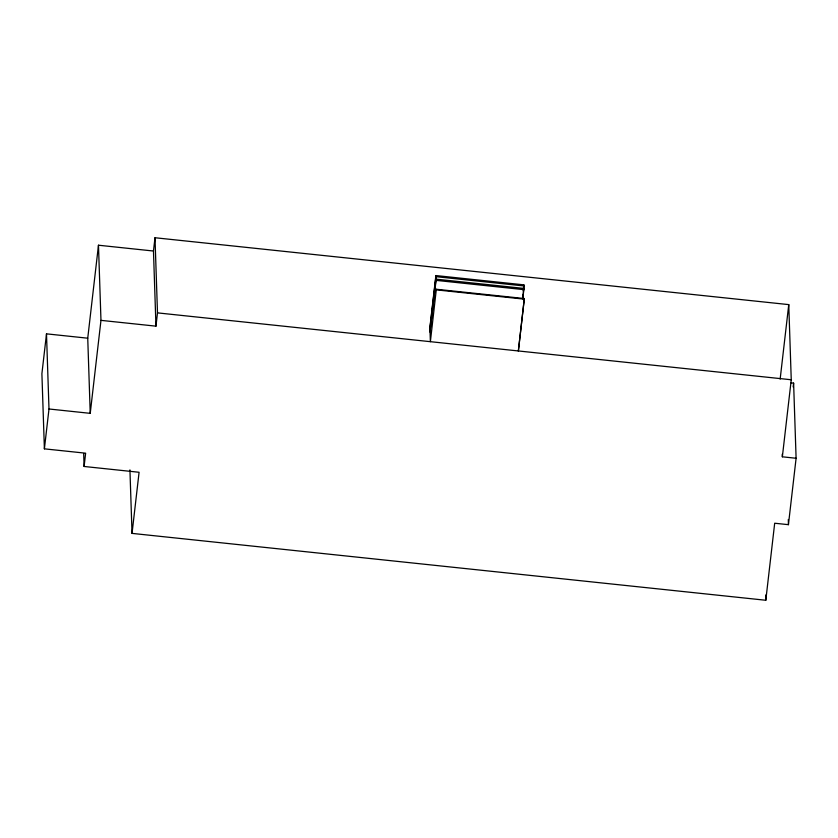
<?xml version="1.0" encoding="UTF-8"?>
<svg xmlns="http://www.w3.org/2000/svg" width="838" height="838" viewBox="0 0 838 838"><rect width="100%" height="100%" fill="white"/><g stroke="black" fill="none" stroke-linecap="round" stroke-linejoin="round"><path stroke-width="1.26" d="M46.499 333.849L48.992 408.996L90.232 413.344L87.739 338.196L46.499 333.849L41.9 373.696L44.393 448.843L85.633 453.19L84.104 466.473L139.087 472.276L132.037 533.387L765.796 600.259L774.689 523.226L788.432 524.672L796.1 458.26L793.607 383.113L791.103 382.851M44.393 448.843L48.992 408.996M87.739 338.196L98.475 245.22L153.469 251.023L155.962 326.16L100.969 320.357L98.475 245.22M90.232 413.344L100.969 320.357M153.469 251.023L154.999 237.741L788.757 304.613L791.25 379.761L782.357 456.804L796.1 458.26M155.962 326.16L157.492 312.878L154.999 237.741M522.975 298.716L523.865 284.847L435.886 275.555L429.904 327.365L430.376 341.674L436.336 289.257L524.326 298.538L518.366 350.965L524.326 298.538M429.936 328.465L435.917 276.666L523.907 285.947L523.31 291.132M430.02 330.937L436.001 279.138L523.98 288.419L522.786 298.778M430.062 332.173L436.043 280.363L435.886 275.555M523.268 290.021L523.865 284.847M522.556 297.605L522.86 295.018M780.157 379.09L788.757 304.613M793.167 386.936L793.607 383.113M436.043 280.363L524.022 289.655M524.337 299.156L436.357 289.875L436.336 289.257M157.492 312.878L791.25 379.761M782.263 454.217L782.357 456.804M765.618 595.085L765.796 600.259M129.932 469.898L132.037 533.387M83.674 453.526L84.104 466.473M788.307 519.487L788.432 524.672"/></g></svg>
